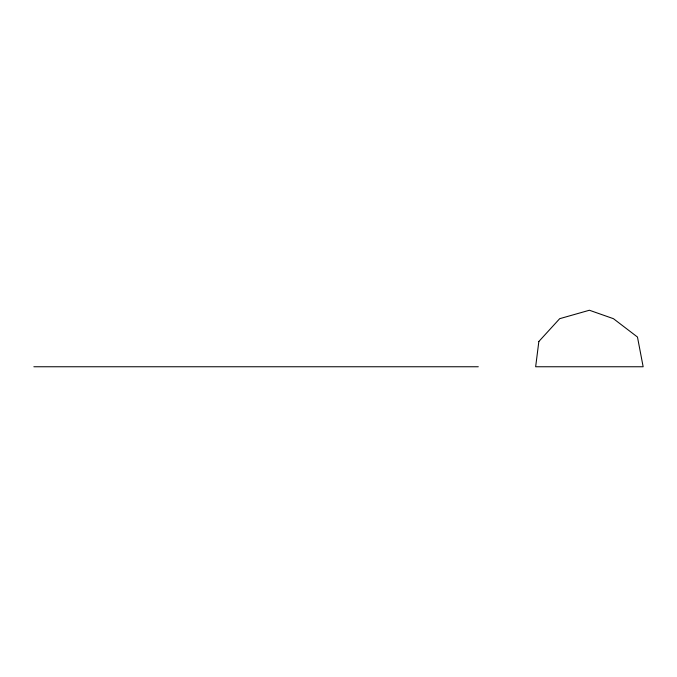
<?xml version="1.0" encoding="UTF-8"?>
<svg xmlns="http://www.w3.org/2000/svg" width="677" height="677" viewBox="0 0 677 677"><rect width="100%" height="100%" fill="white"/><g stroke="black" fill="none" stroke-linecap="round" stroke-linejoin="round"><path stroke-width="1.02" d="M33.85 366.756L478.292 366.756M538.85 341.487L535.651 366.756L643.15 366.756L637.472 337.044L613.438 318.681L589.396 310.244L559.684 318.681L538.85 341.487"/></g></svg>
